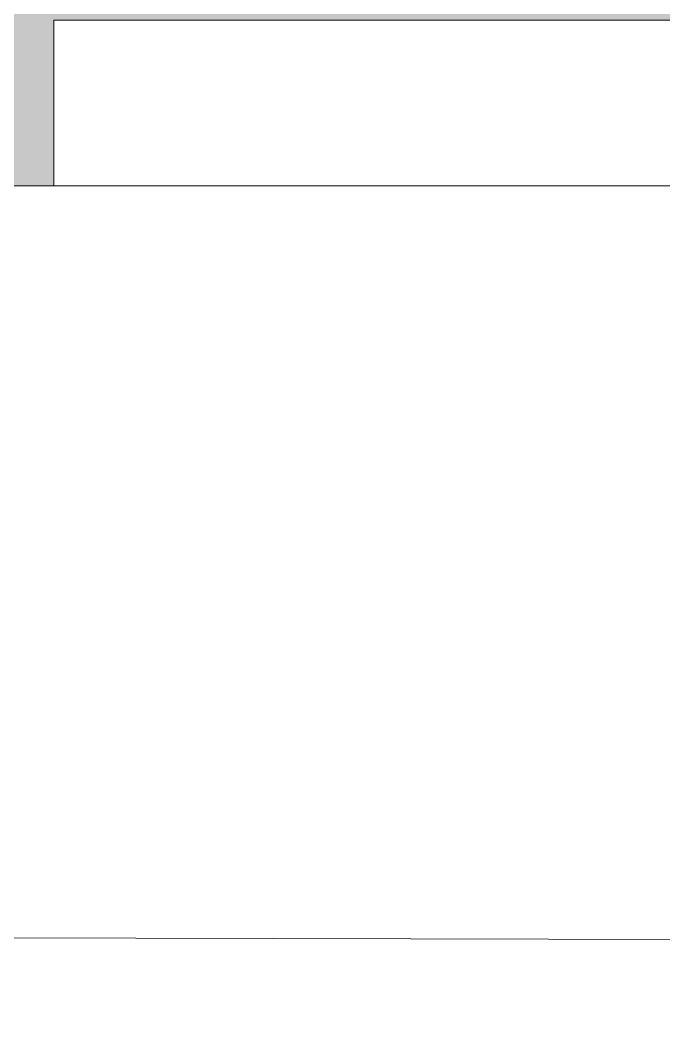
# Model space of a CAD drawing. Header units: millimetres. Extents: x -1113 to 415037, y -3642 to 28069.
# Drawn here: x 85173.08 to 85204.16, y 13422.9 to 13471.94 of the extents above; entities that cross this region are included whole.
import ezdxf

# ---------------------------------------------------------------- set-up
doc = ezdxf.new("R2010")
doc.units = ezdxf.units.MM
for name, color, linetype, lineweight in [('0) Стена 3.93м', 3, 'Continuous', 60), ('A-AREA-BNDY', 7, 'Continuous', 5), ('I-WALL', 7, 'Continuous', 5)]:
    doc.layers.add(name, color=color, linetype=linetype, lineweight=lineweight)
for name, color, linetype, lineweight, true_color in [('A-DOOR-1', 7, 'Continuous', 5, 0xc0c0c0), ('A-DOOR-FRAM-1', 7, 'Continuous', 5, 0xc0c0c0), ('A-WALL-1', 9, 'Continuous', 5, 0x808080)]:
    doc.layers.add(name, color=color, linetype=linetype, lineweight=lineweight, true_color=true_color)

# ---------------------------------------------------------------- blocks, each defined once
blk = doc.blocks.new('110_Дверь_СКБ_1Ст_Внутренняя1 - Д-8 950x2100h_охрана-V70-Объем проектирования 1 этажа')
at = {"layer": 'A-DOOR-FRAM-1'}
for p, q in [((517.5, -100), (447.5, -100)), ((517.5, -108), (517.5, -100)), ((447.5, -108), (517.5, -108))]:
    blk.add_line(p, q, dxfattribs=at)
blk = doc.blocks.new('1floor')
at = {"layer": 'I-WALL'}
h = blk.add_hatch(dxfattribs=at)
h.set_pattern_fill('FP_191', color=256, style=0, pattern_type=2)
h.set_pattern_definition([(0, (0, 0), (243.84, 60.96), [20.117, -162.763, 20.117, -162.763, -975.36]), (0, (0, 0), (243.84, 60.96), [-365.76, 20.117, -345.643, 20.117, -162.763, -426.72]), (0, (0, 0), (243.84, 60.96), [-914.4, 20.117, -101.803, 20.117, -284.683]), (120, (91.44, 30.48), (-174.71291, 180.691634), [20.117, -162.763, 20.117, -162.763, -975.36]), (120, (91.44, 30.48), (-174.71291, 180.691634), [-365.76, 20.117, -345.643, 20.117, -162.763, -426.72]), (120, (91.44, 30.48), (-174.71291, 180.691634), [-914.4, 20.117, -101.803, 20.117, -284.683]), (240, (121.92, 152.4), (-69.12709, -241.651634), [20.117, -162.763, 20.117, -162.763, -975.36]), (240, (121.92, 152.4), (-69.12709, -241.651634), [-365.76, 20.117, -345.643, 20.117, -162.763, -426.72]), (240, (121.92, 152.4), (-69.12709, -241.651634), [-914.4, 20.117, -101.803, 20.117, -284.683])])
h.paths.add_polyline_path([(85110, 13600), (85110, 13608), (85140, 13608), (85140, 13620), (70810, 13619.989), (70810, 13600), (85040, 13600)])
h.paths.add_polyline_path([(86250, 13600), (86270, 13600), (86270, 13620), (86090, 13620), (86090, 13608), (86120, 13608), (86120, 13600)])
h = blk.add_hatch(dxfattribs=at)
h.set_pattern_fill('FP_23', color=256, style=0, pattern_type=2)
h.set_pattern_definition([(135, (0, 0), (-141.42136, -141.42136), [])])
h.paths.add_polyline_path([(88388.923, 13400), (88410, 13400), (88410, 13600), (88200, 13600), (88200, 13400), (88380, 13400)])
h.paths.add_polyline_path([(87357.391, 13400), (87500, 13400), (87500, 13600), (87318.399, 13600), (87318.399, 13400)])
h.paths.add_polyline_path([(86470, 13400), (86618.399, 13400), (86618.399, 13600), (86090, 13600), (86090, 13400), (86325.859, 13400)])
h.paths.add_polyline_path([(84750, 13400), (85140, 13400), (85140, 13600), (84700, 13600), (84700, 13400), (84724.306, 13400)])
at = {"layer": 'A-WALL-1'}
blk.add_line((66560, 13600), (85110, 13600), dxfattribs=at)
at = {"layer": 'A-DOOR-1', "rotation": 180}
blk.add_blockref('110_Дверь_СКБ_1Ст_Внутренняя1 - Д-8 950x2100h_охрана-V70-Объем проектирования 1 этажа', (85627.5, 13500), dxfattribs=at)

msp = doc.modelspace()

# ---------------------------------------------------------------- linework, layer by layer
at = {"layer": 'A-AREA-BNDY', "flags": 128}
msp.add_lwpolyline([(81062.25, 14931.227), (81062.316, 14959.227), (79140.321, 14963.739), (79140.256, 14935.739), (78592.257, 14937.025), (78592.323, 14965.025), (76480.139, 14969.983), (76480.073, 14941.984), (70874.278, 14955.143), (70870.771, 13461.147), (86274.729, 13424.987), (86280.466, 15868.981), (85036.469, 15871.901), (85034.239, 14921.903)], close=True, dxfattribs=at)

# ---------------------------------------------------------------- block references
at = {"layer": '0) Стена 3.93м'}
msp.add_blockref('1floor', (64.702, -136.062), dxfattribs=at)

doc.saveas('drawing.dxf')
